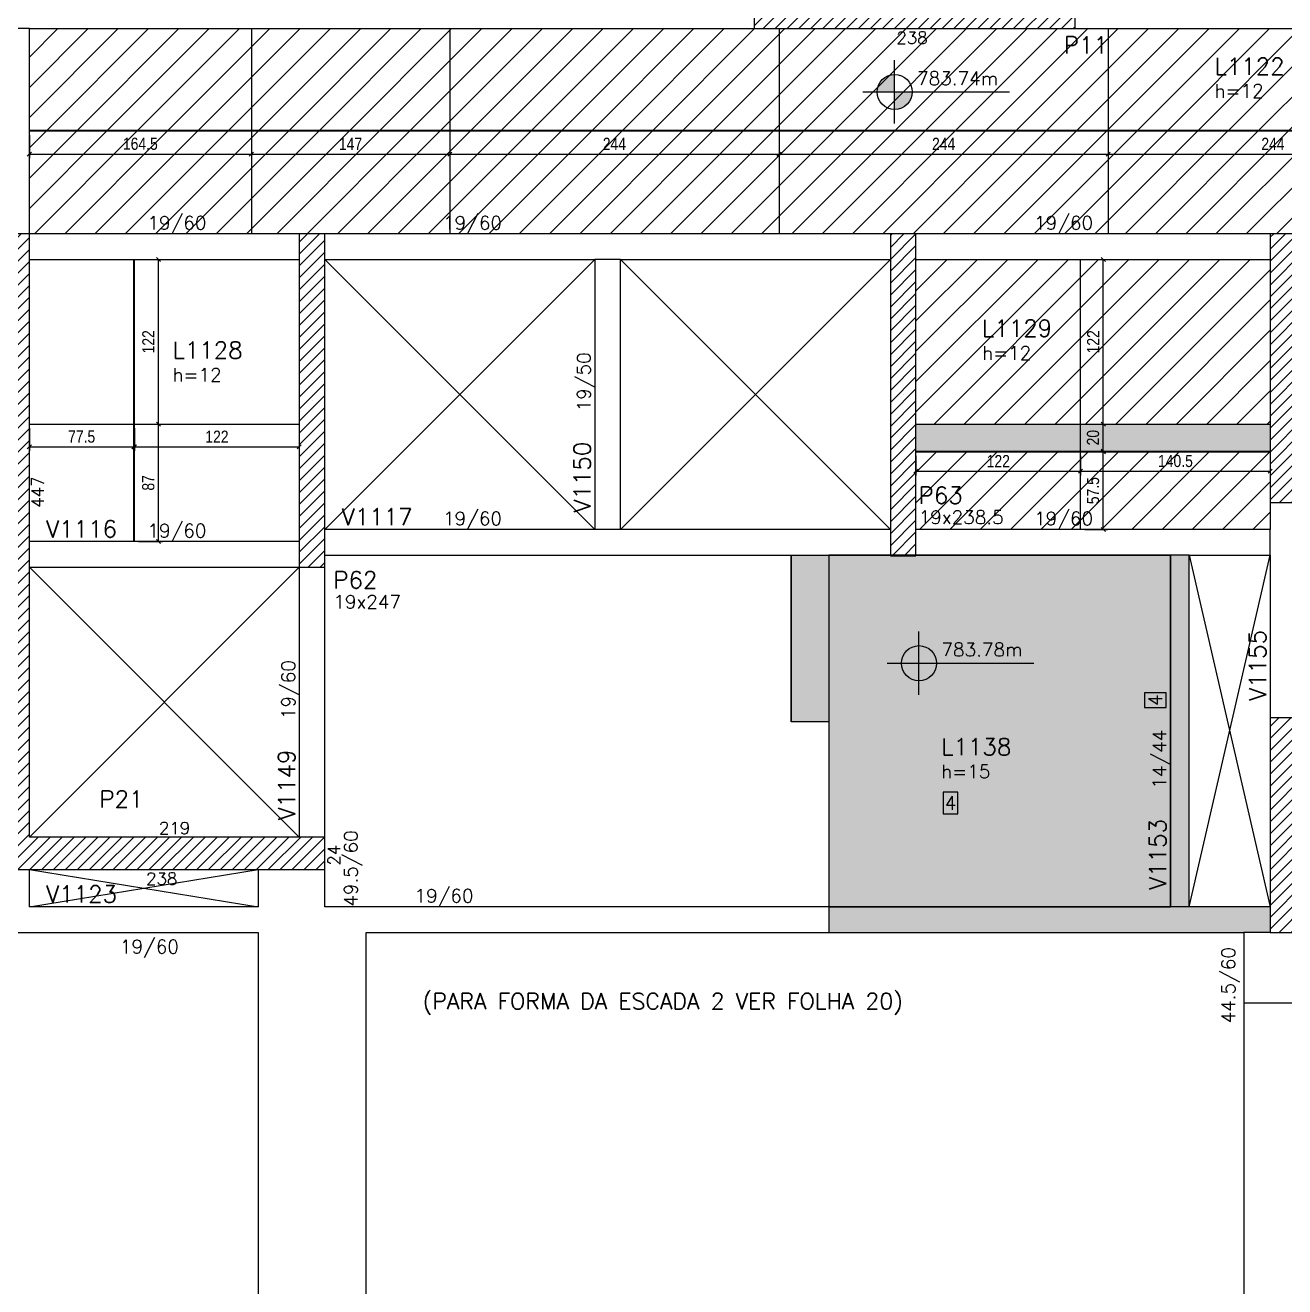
# Model space of a CAD drawing. Extents: x 1860 to 8661, y -614 to 3008.
# Drawn here: x 5239 to 6172, y 350 to 1285 of the extents above; entities that cross this region are included whole.
import ezdxf
from ezdxf.enums import TextEntityAlignment as Align

# ---------------------------------------------------------------- set-up
doc = ezdxf.new("R2010")
doc.units = 0
for name, color, linetype in [('242', 12, 'Continuous'), ('COTA', 241, 'Continuous'), ('F-ESCADAS', 2, 'Continuous'), ('F-LAJES', 3, 'Continuous'), ('F-LAJES-DIM', 2, 'Continuous'), ('F-LAJES-NOME', 4, 'Continuous'), ('F-NÍVEL-PLANTA', 2, 'Continuous'), ('F-PILARES-DIM', 172, 'Continuous'), ('F-PILARES-HACH', 174, 'Continuous'), ('F-PILARES-NOME', 170, 'Continuous'), ('F-PILARES-S', 170, 'Continuous'), ('F-TEXTO', 6, 'Continuous'), ('F-VIGAS', 3, 'Continuous'), ('F-VIGAS-DIM', 2, 'Continuous'), ('F-VIGAS-NOME', 4, 'Continuous'), ('F-VÃO', 1, 'Continuous'), ('Painéis', 200, 'Continuous')]:
    doc.layers.add(name, color=color, linetype=linetype)
doc.layers.add('F-DESNIVEL-3', color=7, linetype='Continuous', true_color=0xd5c7ff)
doc.layers.add('Hachura', color=251, linetype='Continuous', lineweight=9)
doc.styles.add('COTA TECNICA-50', font='techl___.ttf', dxfattribs={"height": 9})
doc.styles.add('CP-TEXTO', font='romans.shx')
doc.styles.add('MCP', font='romans.shx')
doc.dimstyles.new('COTA PAINEL-50', dxfattribs={"dimtxt": 9, "dimasz": 3, "dimexe": 3, "dimexo": 3, "dimgap": 3, "dimtad": 1, "dimdec": 1, "dimzin": 12, "dimdsep": 46, "dimtxsty": 'COTA TECNICA-50', "dimblk1": 'OBLIQUE', "dimblk2": 'OBLIQUE', "dimsah": 1, "dimcen": 0.9, "dimclrd": 4, "dimclre": 4, "dimclrt": 240, "dimadec": 1, "dimazin": 3, "dimtfac": 1, "dimtdec": 1, "dimtmove": 0, "dimatfit": 3, "dimfxl": 1, "dimtolj": 1, "dimtzin": 12, "dimarcsym": 0})
pattern_1 = [(45, (3946.89, 636.7516), (-4.419417, 4.419417), [])]

# ---------------------------------------------------------------- blocks, each defined once
blk = doc.blocks.new('*U10')
at = {"layer": 'F-LAJES-DIM', "color": 1}
blk.add_lwpolyline([(0, 0), (11, 0), (11, 16), (0, 16)], close=True, dxfattribs=at)
at = {"layer": 'F-LAJES-DIM', "style": 'MCP'}
blk.add_attdef('DIM', text='', height=10, dxfattribs=at).set_placement((5.5, 8), align=Align.MIDDLE_CENTER)
blk = doc.blocks.new('*U14')
at = {"layer": 'F-VIGAS-DIM', "color": 1}
blk.add_lwpolyline([(0, 0), (11, 0), (11, 16), (0, 16)], close=True, dxfattribs=at)
at = {"layer": 'F-VIGAS-DIM', "style": 'MCP'}
blk.add_attdef('DIM', text='', height=10, dxfattribs=at).set_placement((5.5, 8), align=Align.MIDDLE_CENTER)
blk = doc.blocks.new('Nível - Planta')
at = {"layer": 'F-NÍVEL-PLANTA'}
h = blk.add_hatch(color=71, dxfattribs=at)
h.paths.add_polyline_path([(0, 0), (0, 0.26, 0.414214), (-0.26, 0)])
h.paths.add_polyline_path([(0.26, 0), (0, 0), (0, -0.26, 0.414214)])
for p, q in [((0, -0.469), (0, 0.469)), ((-0.469, 0), (1.704, 0))]:
    blk.add_line(p, q, dxfattribs=at)
blk.add_circle((0, 0), 0.26, dxfattribs=at)
at = {"layer": 'F-TEXTO', "color": 3, "style": 'MCP'}
blk.add_attdef('NÍVEL', (0.333, 0.102), '', height=0.2, dxfattribs=at)
blk = doc.blocks.new('_Oblique')
at = {"color": 0, "linetype": 'ByBlock', "lineweight": -2}
blk.add_line((-0.5, -0.5), (0.5, 0.5), dxfattribs=at)
blk = doc.blocks.new('*D850')
at = {"layer": 'COTA', "color": 4, "lineweight": -2, "transparency": 16777216}
for p, q in [((6041.39, 1203.25), (6041.39, 1186.33)), ((6285.39, 1203.25), (6285.39, 1186.33)), ((6041.39, 1189.33), (6285.39, 1189.33))]:
    blk.add_line(p, q, dxfattribs=at)
at = {"layer": 'Defpoints', "color": 0, "transparency": 16777216}
for p in [(6041.39, 1206.25), (6285.39, 1206.25), (6285.39, 1189.33)]:
    blk.add_point(p, dxfattribs=at)
at = {"layer": 'COTA', "color": 4, "lineweight": -2, "transparency": 16777216, "xscale": 3, "yscale": 3, "zscale": 3, "rotation": 180}
blk.add_blockref('_Oblique', (6041.39, 1189.33), dxfattribs=at)
at = {"layer": 'COTA', "color": 4, "lineweight": -2, "transparency": 16777216, "xscale": 3, "yscale": 3, "zscale": 3}
blk.add_blockref('_Oblique', (6285.39, 1189.33), dxfattribs=at)
at = {"layer": 'COTA', "color": 240, "transparency": 16777216, "insert": (6163.39, 1196.9), "char_height": 9, "attachment_point": 5, "style": 'COTA TECNICA-50'}
blk.add_mtext('\\A1;244', dxfattribs=at)
blk = doc.blocks.new('*D853')
at = {"layer": 'COTA', "color": 4, "lineweight": -2, "transparency": 16777216}
for p, q in [((5241.89, 1203.25), (5241.89, 1186.33)), ((5406.39, 1203.25), (5406.39, 1186.33)), ((5241.89, 1189.33), (5406.39, 1189.33))]:
    blk.add_line(p, q, dxfattribs=at)
at = {"layer": 'Defpoints', "color": 0, "transparency": 16777216}
for p in [(5241.89, 1206.25), (5406.39, 1206.25), (5406.39, 1189.33)]:
    blk.add_point(p, dxfattribs=at)
at = {"layer": 'COTA', "color": 4, "lineweight": -2, "transparency": 16777216, "xscale": 3, "yscale": 3, "zscale": 3, "rotation": 180}
blk.add_blockref('_Oblique', (5241.89, 1189.33), dxfattribs=at)
at = {"layer": 'COTA', "color": 4, "lineweight": -2, "transparency": 16777216, "xscale": 3, "yscale": 3, "zscale": 3}
blk.add_blockref('_Oblique', (5406.39, 1189.33), dxfattribs=at)
at = {"layer": 'COTA', "color": 240, "transparency": 16777216, "insert": (5324.14, 1196.93), "char_height": 9, "attachment_point": 5, "style": 'COTA TECNICA-50'}
blk.add_mtext('\\A1;164.5', dxfattribs=at)
blk = doc.blocks.new('*D854')
at = {"layer": 'COTA', "color": 4, "lineweight": -2, "transparency": 16777216}
for p, q in [((5406.39, 1203.25), (5406.39, 1186.33)), ((5553.39, 1203.25), (5553.39, 1186.33)), ((5406.39, 1189.33), (5553.39, 1189.33))]:
    blk.add_line(p, q, dxfattribs=at)
at = {"layer": 'Defpoints', "color": 0, "transparency": 16777216}
for p in [(5406.39, 1206.25), (5553.39, 1206.25), (5553.39, 1189.33)]:
    blk.add_point(p, dxfattribs=at)
at = {"layer": 'COTA', "color": 4, "lineweight": -2, "transparency": 16777216, "xscale": 3, "yscale": 3, "zscale": 3, "rotation": 180}
blk.add_blockref('_Oblique', (5406.39, 1189.33), dxfattribs=at)
at = {"layer": 'COTA', "color": 4, "lineweight": -2, "transparency": 16777216, "xscale": 3, "yscale": 3, "zscale": 3}
blk.add_blockref('_Oblique', (5553.39, 1189.33), dxfattribs=at)
at = {"layer": 'COTA', "color": 240, "transparency": 16777216, "insert": (5479.89, 1196.9), "char_height": 9, "attachment_point": 5, "style": 'COTA TECNICA-50'}
blk.add_mtext('\\A1;147', dxfattribs=at)
blk = doc.blocks.new('*D855')
at = {"layer": 'COTA', "color": 4, "lineweight": -2, "transparency": 16777216}
for p, q in [((5553.39, 1203.25), (5553.39, 1186.33)), ((5797.39, 1203.25), (5797.39, 1186.33)), ((5553.39, 1189.33), (5797.39, 1189.33))]:
    blk.add_line(p, q, dxfattribs=at)
at = {"layer": 'Defpoints', "color": 0, "transparency": 16777216}
for p in [(5553.39, 1206.25), (5797.39, 1206.25), (5797.39, 1189.33)]:
    blk.add_point(p, dxfattribs=at)
at = {"layer": 'COTA', "color": 4, "lineweight": -2, "transparency": 16777216, "xscale": 3, "yscale": 3, "zscale": 3, "rotation": 180}
blk.add_blockref('_Oblique', (5553.39, 1189.33), dxfattribs=at)
at = {"layer": 'COTA', "color": 4, "lineweight": -2, "transparency": 16777216, "xscale": 3, "yscale": 3, "zscale": 3}
blk.add_blockref('_Oblique', (5797.39, 1189.33), dxfattribs=at)
at = {"layer": 'COTA', "color": 240, "transparency": 16777216, "insert": (5675.39, 1196.9), "char_height": 9, "attachment_point": 5, "style": 'COTA TECNICA-50'}
blk.add_mtext('\\A1;244', dxfattribs=at)
blk = doc.blocks.new('*D856')
at = {"layer": 'COTA', "color": 4, "lineweight": -2, "transparency": 16777216}
for p, q in [((5797.39, 1203.25), (5797.39, 1186.33)), ((6041.39, 1203.25), (6041.39, 1186.33)), ((5797.39, 1189.33), (6041.39, 1189.33))]:
    blk.add_line(p, q, dxfattribs=at)
at = {"layer": 'Defpoints', "color": 0, "transparency": 16777216}
for p in [(5797.39, 1206.25), (6041.39, 1206.25), (6041.39, 1189.33)]:
    blk.add_point(p, dxfattribs=at)
at = {"layer": 'COTA', "color": 4, "lineweight": -2, "transparency": 16777216, "xscale": 3, "yscale": 3, "zscale": 3, "rotation": 180}
blk.add_blockref('_Oblique', (5797.39, 1189.33), dxfattribs=at)
at = {"layer": 'COTA', "color": 4, "lineweight": -2, "transparency": 16777216, "xscale": 3, "yscale": 3, "zscale": 3}
blk.add_blockref('_Oblique', (6041.39, 1189.33), dxfattribs=at)
at = {"layer": 'COTA', "color": 240, "transparency": 16777216, "insert": (5919.39, 1196.9), "char_height": 9, "attachment_point": 5, "style": 'COTA TECNICA-50'}
blk.add_mtext('\\A1;244', dxfattribs=at)
blk = doc.blocks.new('*D998')
at = {"layer": 'COTA', "color": 4, "lineweight": -2, "transparency": 16777216}
for p, q in [((5898.89, 965.75), (5898.89, 951.34)), ((6020.89, 965.75), (6020.89, 951.34)), ((5898.89, 954.34), (6020.89, 954.34))]:
    blk.add_line(p, q, dxfattribs=at)
at = {"layer": 'Defpoints', "color": 0, "transparency": 16777216}
for p in [(5898.89, 968.75), (6020.89, 968.75), (6020.89, 954.34)]:
    blk.add_point(p, dxfattribs=at)
at = {"layer": 'COTA', "color": 4, "lineweight": -2, "transparency": 16777216, "xscale": 3, "yscale": 3, "zscale": 3, "rotation": 180}
blk.add_blockref('_Oblique', (5898.89, 954.34), dxfattribs=at)
at = {"layer": 'COTA', "color": 4, "lineweight": -2, "transparency": 16777216, "xscale": 3, "yscale": 3, "zscale": 3}
blk.add_blockref('_Oblique', (6020.89, 954.34), dxfattribs=at)
at = {"layer": 'COTA', "color": 240, "transparency": 16777216, "insert": (5959.89, 961.89), "char_height": 9, "attachment_point": 5, "style": 'COTA TECNICA-50'}
blk.add_mtext('\\A1;122', dxfattribs=at)
blk = doc.blocks.new('*D999')
at = {"layer": 'COTA', "color": 4, "lineweight": -2, "transparency": 16777216}
for p, q in [((6020.89, 965.75), (6020.89, 951.34)), ((6161.39, 965.75), (6161.39, 951.34)), ((6020.89, 954.34), (6161.39, 954.34))]:
    blk.add_line(p, q, dxfattribs=at)
at = {"layer": 'Defpoints', "color": 0, "transparency": 16777216}
for p in [(6020.89, 968.75), (6161.39, 968.75), (6161.39, 954.34)]:
    blk.add_point(p, dxfattribs=at)
at = {"layer": 'COTA', "color": 4, "lineweight": -2, "transparency": 16777216, "xscale": 3, "yscale": 3, "zscale": 3, "rotation": 180}
blk.add_blockref('_Oblique', (6020.89, 954.34), dxfattribs=at)
at = {"layer": 'COTA', "color": 4, "lineweight": -2, "transparency": 16777216, "xscale": 3, "yscale": 3, "zscale": 3}
blk.add_blockref('_Oblique', (6161.39, 954.34), dxfattribs=at)
at = {"layer": 'COTA', "color": 240, "transparency": 16777216, "insert": (6091.14, 961.94), "char_height": 9, "attachment_point": 5, "style": 'COTA TECNICA-50'}
blk.add_mtext('\\A1;140.5', dxfattribs=at)
blk = doc.blocks.new('*D993')
at = {"layer": 'COTA', "color": 4, "lineweight": -2, "transparency": 16777216}
for p, q in [((6023.89, 968.75), (6040.7, 968.75)), ((6037.7, 911.25), (6037.7, 968.75)), ((6023.89, 911.25), (6040.7, 911.25))]:
    blk.add_line(p, q, dxfattribs=at)
at = {"layer": 'Defpoints', "color": 0, "transparency": 16777216}
for p in [(6020.89, 968.75), (6037.7, 968.75), (6020.89, 911.25)]:
    blk.add_point(p, dxfattribs=at)
at = {"layer": 'COTA', "color": 4, "lineweight": -2, "transparency": 16777216, "xscale": 3, "yscale": 3, "zscale": 3}
for p, rotation in [((6037.7, 968.75), 90), ((6037.7, 911.25), 270)]:
    blk.add_blockref('_Oblique', p, dxfattribs=dict(at, rotation=rotation))
at = {"layer": 'COTA', "color": 240, "transparency": 16777216, "insert": (6030.1, 940), "char_height": 9, "attachment_point": 5, "rotation": 90, "style": 'COTA TECNICA-50'}
blk.add_mtext('\\A1;57.5', dxfattribs=at)
blk = doc.blocks.new('*D994')
at = {"layer": 'COTA', "color": 4, "lineweight": -2, "transparency": 16777216}
for p, q in [((6023.89, 989.25), (6040.7, 989.25)), ((6037.7, 969.25), (6037.7, 989.25)), ((6023.89, 969.25), (6040.7, 969.25))]:
    blk.add_line(p, q, dxfattribs=at)
at = {"layer": 'Defpoints', "color": 0, "transparency": 16777216}
for p in [(6020.89, 989.25), (6037.7, 989.25), (6020.89, 969.25)]:
    blk.add_point(p, dxfattribs=at)
at = {"layer": 'COTA', "color": 4, "lineweight": -2, "transparency": 16777216, "xscale": 3, "yscale": 3, "zscale": 3}
for p, rotation in [((6037.7, 989.25), 90), ((6037.7, 969.25), 270)]:
    blk.add_blockref('_Oblique', p, dxfattribs=dict(at, rotation=rotation))
at = {"layer": 'COTA', "color": 240, "transparency": 16777216, "insert": (6030.11, 979.25), "char_height": 9, "attachment_point": 5, "rotation": 90, "style": 'COTA TECNICA-50'}
blk.add_mtext('\\A1;20', dxfattribs=at)
blk = doc.blocks.new('*D995')
at = {"layer": 'COTA', "color": 4, "lineweight": -2, "transparency": 16777216}
for p, q in [((6023.89, 1111.25), (6040.7, 1111.25)), ((6037.7, 989.25), (6037.7, 1111.25)), ((6023.89, 989.25), (6040.7, 989.25))]:
    blk.add_line(p, q, dxfattribs=at)
at = {"layer": 'Defpoints', "color": 0, "transparency": 16777216}
for p in [(6020.89, 1111.25), (6037.7, 1111.25), (6020.89, 989.25)]:
    blk.add_point(p, dxfattribs=at)
at = {"layer": 'COTA', "color": 4, "lineweight": -2, "transparency": 16777216, "xscale": 3, "yscale": 3, "zscale": 3}
for p, rotation in [((6037.7, 1111.25), 90), ((6037.7, 989.25), 270)]:
    blk.add_blockref('_Oblique', p, dxfattribs=dict(at, rotation=rotation))
at = {"layer": 'COTA', "color": 240, "transparency": 16777216, "insert": (6030.15, 1050.25), "char_height": 9, "attachment_point": 5, "rotation": 90, "style": 'COTA TECNICA-50'}
blk.add_mtext('\\A1;122', dxfattribs=at)
blk = doc.blocks.new('*D1006')
at = {"layer": 'COTA', "color": 4, "lineweight": -2, "transparency": 16777216}
for p, q in [((5241.89, 986.25), (5241.89, 969.4)), ((5319.39, 986.25), (5319.39, 969.4)), ((5241.89, 972.4), (5319.39, 972.4))]:
    blk.add_line(p, q, dxfattribs=at)
at = {"layer": 'Defpoints', "color": 0, "transparency": 16777216}
for p in [(5241.89, 989.25), (5319.39, 989.25), (5319.39, 972.4)]:
    blk.add_point(p, dxfattribs=at)
at = {"layer": 'COTA', "color": 4, "lineweight": -2, "transparency": 16777216, "xscale": 3, "yscale": 3, "zscale": 3, "rotation": 180}
blk.add_blockref('_Oblique', (5241.89, 972.4), dxfattribs=at)
at = {"layer": 'COTA', "color": 4, "lineweight": -2, "transparency": 16777216, "xscale": 3, "yscale": 3, "zscale": 3}
blk.add_blockref('_Oblique', (5319.39, 972.4), dxfattribs=at)
at = {"layer": 'COTA', "color": 240, "transparency": 16777216, "insert": (5280.64, 980), "char_height": 9, "attachment_point": 5, "style": 'COTA TECNICA-50'}
blk.add_mtext('\\A1;77.5', dxfattribs=at)
blk = doc.blocks.new('*D1007')
at = {"layer": 'COTA', "color": 4, "lineweight": -2, "transparency": 16777216}
for p, q in [((5319.89, 986.25), (5319.89, 969.4)), ((5441.89, 986.25), (5441.89, 969.4)), ((5319.89, 972.4), (5441.89, 972.4))]:
    blk.add_line(p, q, dxfattribs=at)
at = {"layer": 'Defpoints', "color": 0, "transparency": 16777216}
for p in [(5319.89, 989.25), (5441.89, 989.25), (5441.89, 972.4)]:
    blk.add_point(p, dxfattribs=at)
at = {"layer": 'COTA', "color": 4, "lineweight": -2, "transparency": 16777216, "xscale": 3, "yscale": 3, "zscale": 3, "rotation": 180}
blk.add_blockref('_Oblique', (5319.89, 972.4), dxfattribs=at)
at = {"layer": 'COTA', "color": 4, "lineweight": -2, "transparency": 16777216, "xscale": 3, "yscale": 3, "zscale": 3}
blk.add_blockref('_Oblique', (5441.89, 972.4), dxfattribs=at)
at = {"layer": 'COTA', "color": 240, "transparency": 16777216, "insert": (5380.89, 979.95), "char_height": 9, "attachment_point": 5, "style": 'COTA TECNICA-50'}
blk.add_mtext('\\A1;122', dxfattribs=at)
blk = doc.blocks.new('*D1008')
at = {"layer": 'COTA', "color": 4, "lineweight": -2, "transparency": 16777216}
for p, q in [((5322.89, 989.25), (5340.64, 989.25)), ((5337.64, 902.25), (5337.64, 989.25)), ((5322.89, 902.25), (5340.64, 902.25))]:
    blk.add_line(p, q, dxfattribs=at)
at = {"layer": 'Defpoints', "color": 0, "transparency": 16777216}
for p in [(5319.89, 989.25), (5337.64, 989.25), (5319.89, 902.25)]:
    blk.add_point(p, dxfattribs=at)
at = {"layer": 'COTA', "color": 4, "lineweight": -2, "transparency": 16777216, "xscale": 3, "yscale": 3, "zscale": 3}
for p, rotation in [((5337.64, 989.25), 90), ((5337.64, 902.25), 270)]:
    blk.add_blockref('_Oblique', p, dxfattribs=dict(at, rotation=rotation))
at = {"layer": 'COTA', "color": 240, "transparency": 16777216, "insert": (5330.05, 945.75), "char_height": 9, "attachment_point": 5, "rotation": 90, "style": 'COTA TECNICA-50'}
blk.add_mtext('\\A1;87', dxfattribs=at)
blk = doc.blocks.new('*D1009')
at = {"layer": 'COTA', "color": 4, "lineweight": -2, "transparency": 16777216}
for p, q in [((5337.64, 989.25), (5337.64, 1111.25)), ((5322.89, 989.25), (5340.64, 989.25))]:
    blk.add_line(p, q, dxfattribs=at)
at = {"layer": 'Defpoints', "color": 0, "transparency": 16777216}
for p in [(5337.64, 1111.25), (5337.64, 1111.25), (5319.89, 989.25)]:
    blk.add_point(p, dxfattribs=at)
at = {"layer": 'COTA', "color": 4, "lineweight": -2, "transparency": 16777216, "xscale": 3, "yscale": 3, "zscale": 3}
for p, rotation in [((5337.64, 1111.25), 90), ((5337.64, 989.25), 270)]:
    blk.add_blockref('_Oblique', p, dxfattribs=dict(at, rotation=rotation))
at = {"layer": 'COTA', "color": 240, "transparency": 16777216, "insert": (5330.09, 1050.25), "char_height": 9, "attachment_point": 5, "rotation": 90, "style": 'COTA TECNICA-50'}
blk.add_mtext('\\A1;122', dxfattribs=at)

msp = doc.modelspace()

# ---------------------------------------------------------------- hatches: boundary and pattern name
at = {"layer": 'F-DESNIVEL-3', "linetype": 'Continuous'}
h = msp.add_hatch(color=256, dxfattribs=at)
h.dxf.hatch_style = 1
h.paths.add_polyline_path([(5834.39, 768.75), (5806.39, 768.75), (5806.39, 892.25), (5834.39, 892.25)])
at = {"layer": 'F-PILARES-HACH', "linetype": 'Continuous'}
h = msp.add_hatch(dxfattribs=at)
h.set_pattern_fill('ANSI31', color=256, scale=50, style=0)
h.set_pattern_definition(pattern_1)
h.paths.add_polyline_path([(6016.89, 1282.25), (6016.89, 1520.25), (5778.89, 1520.25), (5778.89, 1501.25), (5997.89, 1501.25), (5997.89, 1301.25), (5778.89, 1301.25), (5778.89, 1282.25)], flags=16)
h = msp.add_hatch(dxfattribs=at)
h.set_pattern_fill('ANSI31', color=256, scale=50, style=0)
h.set_pattern_definition(pattern_1)
h.paths.add_polyline_path([(5222.89, 659.25), (5460.89, 659.25), (5460.89, 683.25), (5241.89, 683.25), (5241.89, 1130.25), (5222.89, 1130.25)], flags=16)
h = msp.add_hatch(dxfattribs=at)
h.set_pattern_fill('ANSI31', color=256, scale=50, style=0)
h.set_pattern_definition(pattern_1)
h.paths.add_polyline_path([(5441.89, 883.25), (5460.89, 883.25), (5460.89, 1130.25), (5441.89, 1130.25)], flags=16)
h = msp.add_hatch(dxfattribs=at)
h.set_pattern_fill('ANSI31', color=256, scale=50, style=0)
h.set_pattern_definition(pattern_1)
h.paths.add_polyline_path([(5879.89, 891.75), (5898.89, 891.75), (5898.89, 1130.25), (5879.89, 1130.25)], flags=16)
h = msp.add_hatch(dxfattribs=at)
h.set_pattern_fill('ANSI31', color=256, scale=50, style=0)
h.set_pattern_definition(pattern_1)
h.paths.add_polyline_path([(6161.39, 931.25), (6186.39, 931.25), (6186.39, 1130.25), (6161.39, 1130.25)], flags=16)
h = msp.add_hatch(dxfattribs=at)
h.set_pattern_fill('ANSI31', color=256, scale=50, style=0)
h.set_pattern_definition(pattern_1)
h.paths.add_polyline_path([(6161.39, 612.75), (6186.39, 612.75), (6186.39, 771.75), (6161.39, 771.75)], flags=16)
at = {"layer": 'Hachura', "linetype": 'ByBlock'}
h = msp.add_hatch(dxfattribs=at)
h.set_pattern_fill('ANSI31', color=256, scale=5)
h.set_pattern_definition([(45, (0, 127.807), (-11.22532, 11.22532), [])])
h.paths.add_polyline_path([(5241.89, 1282.25), (5241.89, 1206.75), (5406.39, 1206.75), (5406.39, 1282.25)])
h.paths.add_polyline_path([(5241.89, 1206.25), (5241.89, 1130.25), (5406.39, 1130.25), (5406.39, 1206.25)])
h.paths.add_polyline_path([(5406.39, 1206.25), (5406.39, 1130.25), (5441.89, 1130.25), (5460.89, 1130.25), (5553.39, 1130.25), (5553.39, 1206.25)])
h.paths.add_polyline_path([(5406.39, 1282.25), (5406.39, 1206.75), (5553.39, 1206.75), (5553.39, 1282.25)])
h.paths.add_polyline_path([(5553.39, 1282.25), (5553.39, 1206.75), (5797.39, 1206.75), (5797.39, 1282.25), (5778.89, 1282.25)])
h.paths.add_polyline_path([(5553.39, 1206.25), (5553.39, 1130.25), (5670.39, 1130.25), (5797.39, 1130.25), (5797.39, 1206.25)])
h.paths.add_polyline_path([(5797.39, 1206.25), (5797.39, 1130.25), (5879.89, 1130.25), (5898.89, 1130.25), (6041.39, 1130.25), (6041.39, 1206.25)])
h.paths.add_polyline_path([(6041.39, 1206.75), (6041.39, 1282.25), (6016.89, 1282.25), (5797.39, 1282.25), (5797.39, 1206.75)])
h.paths.add_polyline_path([(6041.39, 1282.25), (6041.39, 1206.75), (6285.39, 1206.75), (6285.39, 1282.25)])
h.paths.add_polyline_path([(6285.39, 1130.25), (6285.39, 1206.25), (6041.39, 1206.25), (6041.39, 1130.25), (6161.39, 1130.25), (6186.39, 1130.25)])
h.paths.add_polyline_path([(6285.39, 1206.25), (6285.39, 1130.25), (6516.89, 1130.25), (6529.39, 1130.25), (6529.39, 1206.25)])
h.paths.add_polyline_path([(6529.39, 1206.75), (6529.39, 1282.25), (6504.39, 1282.25), (6285.39, 1282.25), (6285.39, 1206.75)])
h.paths.add_polyline_path([(6529.39, 1282.25), (6529.39, 1206.75), (6699.39, 1206.75), (6699.39, 1282.25)])
h.paths.add_polyline_path([(6699.39, 1130.25), (6699.39, 1206.25), (6529.39, 1206.25), (6529.39, 1130.25)])
h.paths.add_polyline_path([(6699.39, 1206.25), (6699.39, 1130.25), (6856.89, 1130.25), (6943.39, 1130.25), (6943.39, 1206.25)])
h.paths.add_polyline_path([(6943.39, 1206.75), (6943.39, 1282.25), (6699.39, 1282.25), (6699.39, 1206.75)])
h.paths.add_polyline_path([(7187.39, 1206.75), (7187.39, 1282.25), (6943.39, 1282.25), (6943.39, 1206.75)])
h.paths.add_polyline_path([(6943.39, 1206.25), (6943.39, 1130.25), (7181.39, 1130.25), (7187.39, 1130.25), (7187.39, 1206.25)])
h = msp.add_hatch(dxfattribs=at)
h.set_pattern_fill('ANSI31', color=256, scale=5)
h.set_pattern_definition([(45, (-204.658, 80.894), (-11.22532, 11.22532), [])])
h.paths.add_polyline_path([(6020.89, 989.25), (6020.89, 1111.25), (5898.89, 1111.25), (5898.89, 989.25)])
h.paths.add_polyline_path([(6161.39, 989.25), (6161.39, 1111.25), (6020.89, 1111.25), (6020.89, 989.25)])
h.paths.add_polyline_path([(6020.89, 968.75), (6020.89, 911.25), (6094.39, 911.25), (6161.39, 911.25), (6161.39, 931.25), (6161.39, 968.75)])
h.paths.add_polyline_path([(5898.89, 968.75), (5898.89, 911.25), (6020.89, 911.25), (6020.89, 968.75)])
h = msp.add_hatch(color=256, dxfattribs=at)
h.dxf.hatch_style = 1
h.paths.add_polyline_path([(6020.89, 989.25), (5898.89, 989.25), (5898.89, 969.25), (6020.89, 969.25)])
h.paths.add_polyline_path([(6161.39, 989.25), (6020.89, 989.25), (6020.89, 969.25), (6161.39, 969.25)])

# ---------------------------------------------------------------- linework, layer by layer
at = {"layer": '242', "linetype": 'Continuous'}
for p, q in [((5889.39, 1011), (5889.39, 1011)), ((5451.39, 1006.75), (5451.39, 1006.75))]:
    msp.add_line(p, q, dxfattribs=at)
at = {"layer": 'F-DESNIVEL-3', "linetype": 'Continuous'}
msp.add_lwpolyline([(5834.39, 768.75), (5806.39, 768.75), (5806.39, 892.25), (5834.39, 892.25)], close=True, dxfattribs=at)
msp.add_lwpolyline([(5879.89, 892.25), (5834.39, 892.25), (5834.39, 631.75), (6087.39, 631.75), (6087.39, 892.25), (5898.89, 892.25), (5879.89, 892.25)], dxfattribs=at)
for points in [[(5879.89, 892.25), (5834.39, 892.25), (5834.39, 631.75)], [(5879.89, 892.25), (5834.39, 631.75), (5879.89, 892.25)], [(5879.89, 892.25), (5834.39, 631.75), (6087.39, 631.75)], [(5879.89, 892.25), (6087.39, 631.75), (5879.89, 892.25)], [(5879.89, 892.25), (6087.39, 631.75), (6087.39, 892.25)], [(5879.89, 892.25), (6087.39, 892.25), (5879.89, 892.25)], [(5879.89, 892.25), (6087.39, 892.25), (5898.89, 892.25)], [(5879.89, 892.25), (5898.89, 892.25), (5879.89, 892.25)], [(6101.39, 631.75), (6101.39, 892.25), (6087.39, 892.25)], [(6101.39, 631.75), (6087.39, 892.25), (6087.39, 631.75)], [(6094.39, 612.75), (6094.39, 631.75), (5834.49, 631.75)], [(6094.39, 612.75), (5834.49, 631.75), (5834.49, 612.75)], [(6101.39, 631.75), (6087.39, 631.75), (6101.39, 631.75)], [(6094.39, 612.75), (6161.29, 612.75), (6161.29, 631.75)], [(6094.39, 612.75), (6161.29, 631.75), (6094.39, 631.75)], [(6094.39, 612.75), (6094.39, 631.75), (6094.39, 612.75)], [(6094.39, 612.75), (5834.49, 612.75), (6094.39, 612.75)]]:
    msp.add_solid(points, dxfattribs=at)
at = {"layer": 'F-ESCADAS', "linetype": 'Continuous'}
msp.add_lwpolyline([(5806.39, 892.25), (5806.39, 768.75)], dxfattribs=at)
at = {"layer": 'F-LAJES', "linetype": 'Continuous'}
msp.add_line((5834.39, 768.75), (5834.39, 631.75), dxfattribs=at)
at = {"layer": 'F-PILARES-S', "linetype": 'Continuous'}
for points in [[(6016.89, 1282.25), (6016.89, 1520.25), (5778.89, 1520.25), (5778.89, 1501.25), (5997.89, 1501.25), (5997.89, 1301.25), (5778.89, 1301.25), (5778.89, 1282.25), (6016.89, 1282.25)], [(5222.89, 659.25), (5460.89, 659.25), (5460.89, 683.25), (5241.89, 683.25), (5241.89, 1130.25), (5222.89, 1130.25), (5222.89, 659.25)], [(5441.89, 883.25), (5460.89, 883.25), (5460.89, 1130.25), (5441.89, 1130.25), (5441.89, 883.25)], [(5879.89, 891.75), (5898.89, 891.75), (5898.89, 1130.25), (5879.89, 1130.25), (5879.89, 891.75)], [(6161.39, 931.25), (6186.39, 931.25), (6186.39, 1130.25), (6161.39, 1130.25), (6161.39, 931.25)], [(6161.39, 612.75), (6186.39, 612.75), (6186.39, 771.75), (6161.39, 771.75), (6161.39, 612.75)]]:
    msp.add_lwpolyline(points, dxfattribs=at)
at = {"layer": 'F-VIGAS'}
for points in [[(5241.89, 1282.25), (5222.89, 1282.25)], [(5241.89, 1130.25), (5241.89, 1282.25)], [(5241.89, 1282.25), (5778.89, 1282.25)], [(6016.89, 1282.25), (6504.39, 1282.25)], [(5441.89, 1130.25), (5241.89, 1130.25)], [(5670.39, 1130.25), (5460.89, 1130.25)], [(5879.89, 1130.25), (5670.39, 1130.25)], [(6161.39, 1130.25), (5898.89, 1130.25)], [(5241.89, 1111.25), (5441.89, 1111.25)], [(5460.89, 1111.25), (5660.89, 1111.25)], [(5660.89, 1111.25), (5660.89, 911.25)], [(5679.89, 1111.25), (5660.89, 1111.25)], [(5679.89, 911.25), (5679.89, 1111.25)], [(5679.89, 1111.25), (5879.89, 1111.25)], [(5898.89, 1111.25), (6161.39, 1111.25)], [(6161.39, 931.25), (6161.39, 911.25)], [(5660.89, 911.25), (5460.89, 911.25)], [(5679.89, 911.25), (5660.89, 911.25)], [(5879.89, 911.25), (5679.89, 911.25)], [(6094.39, 911.25), (5898.89, 911.25)], [(6161.39, 911.25), (6094.39, 911.25)], [(6161.39, 892.25), (6161.39, 911.25)], [(5441.89, 902.25), (5241.89, 902.25)], [(5460.89, 892.25), (5670.39, 892.25)], [(5670.39, 892.25), (5879.89, 892.25)], [(5898.89, 892.25), (6087.39, 892.25)], [(6087.39, 892.25), (6087.39, 631.75)], [(6101.39, 892.25), (6087.39, 892.25)], [(6101.39, 892.25), (6161.39, 892.25)], [(6101.39, 631.75), (6101.39, 892.25)], [(6161.39, 892.25), (6161.39, 771.75)], [(5241.89, 883.25), (5441.89, 883.25)], [(5441.89, 883.25), (5441.89, 683.25)], [(5460.89, 683.25), (5460.89, 883.25)], [(5241.89, 631.75), (5241.89, 659.25)], [(5411.39, 659.25), (5411.39, 631.75)], [(5460.89, 631.75), (5460.89, 659.25)], [(5411.39, 631.75), (5241.89, 631.75)], [(5834.39, 631.75), (5460.89, 631.75)], [(6087.39, 631.75), (5834.39, 631.75)], [(5834.39, 631.75), (5834.39, 612.75)], [(6101.39, 631.75), (6087.39, 631.75)], [(6161.39, 631.75), (6101.39, 631.75)], [(5222.89, 612.75), (5411.39, 612.75)], [(5411.39, 612.75), (5411.39, 152.25)], [(5491.39, 152.25), (5491.39, 612.75)], [(5491.39, 612.75), (5834.39, 612.75)], [(5834.39, 612.75), (6094.39, 612.75)], [(5834.39, 612.75), (5834.39, 612.75)], [(6094.39, 612.75), (6141.89, 612.75)], [(6141.89, 612.75), (6141.89, 530.25)], [(6161.39, 612.75), (6141.89, 612.75)], [(6507.39, 560.25), (6141.89, 560.25)], [(6141.89, 530.25), (6141.89, 331.25)]]:
    msp.add_lwpolyline(points, dxfattribs=at)
at = {"layer": 'F-VÃO'}
for p, q in [((5460.89, 911.25), (5660.89, 1111.25)), ((5460.89, 1111.25), (5660.89, 911.25)), ((5679.89, 911.25), (5879.89, 1111.25)), ((5679.89, 1111.25), (5879.89, 911.25)), ((6101.39, 631.75), (6161.39, 892.25)), ((6101.39, 892.25), (6161.39, 631.75)), ((5241.89, 683.25), (5441.89, 883.25)), ((5241.89, 883.25), (5441.89, 683.25)), ((5241.89, 631.75), (5411.39, 659.25)), ((5241.89, 659.25), (5411.39, 631.75))]:
    msp.add_line(p, q, dxfattribs=at)
at = {"layer": 'Painéis'}
for p, q in [((5319.39, 902.25), (5319.39, 1111.25)), ((5319.39, 902.25), (5319.39, 1110.75)), ((5319.89, 902.25), (5319.89, 1111.25)), ((5319.89, 902.25), (5319.89, 1110.75)), ((6020.89, 911.25), (6020.89, 1111.25))]:
    msp.add_line(p, q, dxfattribs=at)
for points in [[(5406.39, 1282.25), (5406.39, 1130.25)], [(5553.39, 1282.25), (5553.39, 1130.25)], [(5797.39, 1282.25), (5797.39, 1130.25)], [(6041.39, 1282.25), (6041.39, 1130.25)], [(7187.39, 1206.75), (5241.89, 1206.75)], [(7187.39, 1206.25), (5241.89, 1206.25)], [(5241.89, 989.25), (5441.89, 989.25)], [(5898.89, 989.25), (6161.39, 989.25)], [(5898.89, 969.25), (6161.39, 969.25)], [(5898.89, 968.75), (6161.39, 968.75)]]:
    msp.add_lwpolyline(points, dxfattribs=at)

# ---------------------------------------------------------------- block references
at = {"layer": 'F-LAJES-DIM', "linetype": 'Continuous'}
msp.add_blockref('*U10', (5918.94, 700.63), dxfattribs=at).add_auto_attribs({'DIM': '4'})
at = {"layer": 'F-NÍVEL-PLANTA', "linetype": 'Continuous', "xscale": 50, "yscale": 50, "zscale": 50}
for p, values in [((5883.04, 1235.39), {'NÍVEL': '783.74m'}), ((5901.1, 812.17), {'NÍVEL': '783.78m'})]:
    msp.add_blockref('Nível - Planta', p, dxfattribs=at).add_auto_attribs(values)
at = {"layer": 'F-VIGAS-DIM', "linetype": 'Continuous', "rotation": 90}
msp.add_blockref('*U14', (6084.27, 779.25), dxfattribs=at).add_auto_attribs({'DIM': '4'})

# ---------------------------------------------------------------- texts
at = {"layer": 'F-LAJES-DIM', "linetype": 'Continuous', "style": 'MCP'}
for s, p in [('h=12', (6120.07, 1231.11)), ('h=12', (5947.84, 1037.03)), ('h=12', (5347.95, 1020.8)), ('h=15', (5917.58, 726.96))]:
    msp.add_text(s, height=10, dxfattribs=at).set_placement(p)
at = {"layer": 'F-LAJES-NOME', "linetype": 'Continuous', "style": 'MCP'}
for s, p in [('L1122', (6120.07, 1248.11)), ('L1129', (5947.84, 1054.03)), ('L1128', (5347.95, 1037.8)), ('L1138', (5917.58, 743.96))]:
    msp.add_text(s, height=12.5, dxfattribs=at).set_placement(p)
at = {"layer": 'F-PILARES-DIM', "linetype": 'Continuous', "style": 'MCP'}
for s, height, p in [('238', 9, (5884.39, 1271)), ('19x238.5', 10, (5900.86, 915.3)), ('19x247', 10, (5467.14, 852.63)), ('219', 9, (5337.89, 685.5)), ('238', 9, (5328.39, 648))]:
    msp.add_text(s, height=height, dxfattribs=at).set_placement(p)
for s, p in [('447', (5252.59, 927.38)), ('24', (5472.14, 662.25))]:
    msp.add_text(s, height=9, rotation=90, dxfattribs=at).set_placement(p)
at = {"layer": 'F-PILARES-NOME', "linetype": 'Continuous', "style": 'MCP'}
for s, p in [('P11', (6008.45, 1263.87)), ('P63', (5900.86, 930.3)), ('P62', (5467.14, 867.63)), ('P21', (5293.79, 705.23))]:
    msp.add_text(s, height=12.5, dxfattribs=at).set_placement(p)
at = {"layer": 'F-TEXTO', "color": 3, "insert": (5394.98, 567.77), "char_height": 12, "width": 687.5204, "attachment_point": 1, "style": 'CP-TEXTO'}
msp.add_mtext('\\pi138.33165;(PARA FORMA DA ESCADA 2 VER FOLHA 20)', dxfattribs=at)
at = {"layer": 'F-VIGAS-DIM', "linetype": 'Continuous', "style": 'MCP'}
for p in [(5329.39, 1133.38), (5548.39, 1133.38), (5986.39, 1133.38), (5548.39, 914.38), (5986.39, 914.38), (5329.39, 905.38), (5527.3, 634.88), (5309, 597.16)]:
    msp.add_text('19/60', height=10, dxfattribs=at).set_placement(p)
for s, p in [('19/50', (5657.77, 998.75)), ('19/60', (5438.77, 770.75)), ('14/44', (6084.27, 719.25)), ('49.5/60', (5485.14, 631.82)), ('44.5/60', (6135.38, 545.34))]:
    msp.add_text(s, height=10, rotation=90, dxfattribs=at).set_placement(p)
at = {"layer": 'F-VIGAS-NOME', "linetype": 'Continuous', "style": 'MCP'}
for s, p in [('V1150', (5657.77, 923.75)), ('V1155', (6158.27, 784.25)), ('V1149', (5438.77, 695.75)), ('V1153', (6084.27, 644.25))]:
    msp.add_text(s, height=12.5, rotation=90, dxfattribs=at).set_placement(p)
for s, p in [('V1117', (5473.39, 914.38)), ('V1116', (5254.39, 905.38)), ('V1123', (5254.39, 634.88))]:
    msp.add_text(s, height=12.5, dxfattribs=at).set_placement(p)

# ---------------------------------------------------------------- dimensions: what is measured, and where the dimension line sits
at = {"layer": 'COTA'}
for base, p1, p2, picture, middle in [((5406.39, 1189.33), (5241.89, 1206.25), (5406.39, 1206.25), '*D853', (5324.14, 1196.93)), ((5319.39, 972.4), (5241.89, 989.25), (5319.39, 989.25), '*D1006', (5280.64, 980)), ((6020.89, 954.34), (5898.89, 968.75), (6020.89, 968.75), '*D998', (5959.89, 961.89))]:
    dim = msp.add_linear_dim(base=base, p1=p1, p2=p2, dimstyle='COTA PAINEL-50', dxfattribs=at)
    dim.commit()
    dim.dimension.update_dxf_attribs({"geometry": picture, "text_midpoint": middle})
for base, p1, p2, picture, middle in [((5553.39, 1189.33), (5406.39, 1206.25), (5553.39, 1206.25), '*D854', (5479.89, 1196.9)), ((5797.39, 1189.33), (5553.39, 1206.25), (5797.39, 1206.25), '*D855', (5675.39, 1196.9)), ((6041.39, 1189.33), (5797.39, 1206.25), (6041.39, 1206.25), '*D856', (5919.39, 1196.9)), ((6285.39, 1189.33), (6041.39, 1206.25), (6285.39, 1206.25), '*D850', (6163.39, 1196.9)), ((5441.89, 972.4), (5319.89, 989.25), (5441.89, 989.25), '*D1007', (5380.89, 979.95)), ((6161.39, 954.34), (6020.89, 968.75), (6161.39, 968.75), '*D999', (6091.14, 961.94))]:
    dim = msp.add_linear_dim(base=base, p1=p1, p2=p2, dimstyle='COTA PAINEL-50', override={"dimtmove": 1}, dxfattribs=at)
    dim.commit()
    dim.dimension.update_dxf_attribs({"geometry": picture, "text_midpoint": middle})
for base, p1, p2, picture, middle in [((5337.64, 1111.25), (5319.89, 989.25), (5337.64, 1111.25), '*D1009', (5330.09, 1050.25)), ((6037.7, 1111.25), (6020.89, 989.25), (6020.89, 1111.25), '*D995', (6030.15, 1050.25))]:
    dim = msp.add_linear_dim(base=base, p1=p1, p2=p2, angle=90, dimstyle='COTA PAINEL-50', override={"dimtmove": 1}, dxfattribs=at)
    dim.commit()
    dim.dimension.update_dxf_attribs({"geometry": picture, "text_midpoint": middle})
for base, p1, p2, picture, middle in [((5337.64, 989.25), (5319.89, 902.25), (5319.89, 989.25), '*D1008', (5330.05, 945.75)), ((6037.7, 989.25), (6020.89, 969.25), (6020.89, 989.25), '*D994', (6030.11, 979.25)), ((6037.7, 968.75), (6020.89, 911.25), (6020.89, 968.75), '*D993', (6030.1, 940))]:
    dim = msp.add_linear_dim(base=base, p1=p1, p2=p2, angle=90, dimstyle='COTA PAINEL-50', dxfattribs=at)
    dim.commit()
    dim.dimension.update_dxf_attribs({"geometry": picture, "text_midpoint": middle})

doc.saveas('drawing.dxf')
